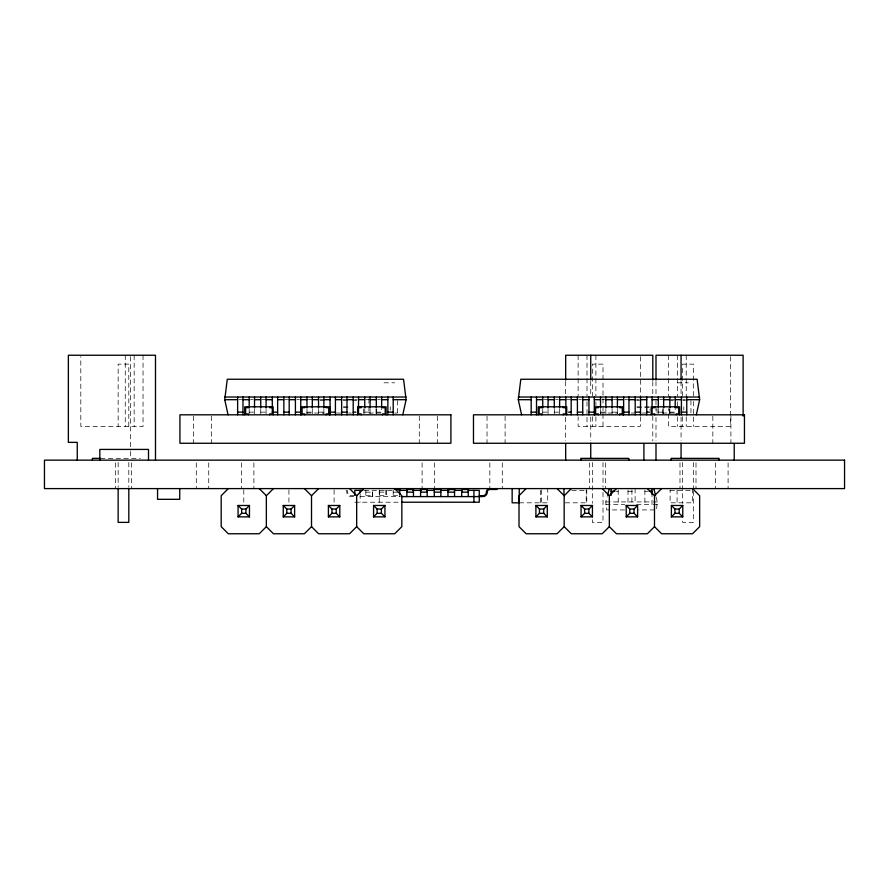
<?xml version="1.0" encoding="UTF-8"?>
<svg xmlns="http://www.w3.org/2000/svg" width="889" height="889" viewBox="0 0 889 889"><rect width="100%" height="100%" fill="white"/><g stroke="black" fill="none" stroke-linecap="round" stroke-linejoin="round"><path stroke-width="0.67" stroke-dasharray="4.45 3.33" d="M655.904 496.595L657.327 501.929L656.471 509.93L638.469 509.93M624.623 509.93L606.62 509.93L605.765 501.929L607.187 496.595M384.048 382.803L394.716 382.803M677.596 382.803L688.264 382.803M238.963 399.694L241.63 399.694M250.52 399.694L253.187 399.694M262.077 399.694L264.744 399.694M285.191 399.694L287.858 399.694M296.748 399.694L299.415 399.694M308.305 399.694L312.306 399.694M319.862 399.694L323.863 399.694M342.976 399.694L345.643 399.694M354.533 399.694L357.2 399.694M366.09 399.694L370.091 399.694M377.647 399.694L380.314 399.694M544.068 399.694L546.735 399.694M555.625 399.694L558.292 399.694M567.182 399.694L569.849 399.694M578.739 399.694L581.406 399.694M601.853 399.694L605.854 399.694M613.41 399.694L617.411 399.694M624.967 399.694L627.634 399.694M636.524 399.694L639.191 399.694M659.638 399.694L663.639 399.694M671.195 399.694L673.862 399.694M682.752 399.694L685.419 399.694M320.162 400.583L322.863 400.583M343.187 400.583L345.899 400.583M354.033 400.583L356.733 400.583M636.735 400.583L639.447 400.583M670.606 400.583L673.317 400.583M682.808 400.583L685.508 400.583M343.465 406.806L351.233 406.806M637.013 406.806L649.948 406.806L649.948 410.185M343.465 407.695L351.233 407.695M637.013 407.695L649.948 407.695M249.187 412.14L254.521 412.14M260.744 412.14L266.078 412.14M306.972 412.14L312.306 412.14M318.529 412.14L323.863 412.14M364.757 412.14L370.091 412.14M376.314 412.14L381.648 412.14L381.648 409.307M542.735 412.14L548.068 412.14M554.292 412.14L559.626 412.14M600.519 412.14L605.854 412.14M612.077 412.14L617.411 412.14M658.304 412.14L663.639 412.14M669.861 412.14L675.196 412.14L675.196 409.307M306.616 413.029L324.218 413.029M336.42 413.029L340.487 413.029M348.61 413.029L351.322 413.029M368.935 413.029L381.125 413.029M394.672 413.029L397.383 413.029M600.164 413.029L617.766 413.029M631.323 413.029L634.035 413.029M642.158 413.029L646.225 413.029M662.483 413.029L674.673 413.029M100.524 458.368L140.373 458.368M364.301 490.372L393.438 490.372M571.827 490.372L586.207 490.372M670.106 490.372L690.942 490.372M615.844 491.261L618.211 491.261M627.99 491.261L635.102 491.261M644.881 491.261L648.437 491.261M365.812 492.15L372.402 492.15M379.503 492.15L386.093 492.15M393.194 492.15L398.45 492.15M354.8 495.706L351.244 495.706A3.556 3.556 0 0 1 347.688 492.15A3.556 3.556 0 0 0 347.21 490.372M365.812 495.706L372.402 495.706M379.503 495.706L386.093 495.706M393.194 495.706L399.783 495.706M353.611 496.595L351.244 496.595A4.445 4.445 0 0 1 346.799 492.15A2.667 2.667 0 0 0 346.021 490.261M360.134 496.595L400.372 496.595M605.765 501.929L651.993 501.929M653.159 501.929L657.327 501.929M354.8 502.218L400.372 502.218M519.265 502.818L547.713 502.818L547.713 488.594M565.293 502.818L586.207 502.818L586.207 489.883M605.765 504.596L624.878 504.596M636.491 504.596L651.993 504.596L651.993 494.117M653.159 504.596L657.327 504.596M730.902 416.163L730.902 443.255M730.669 356.611L730.669 426.364L668.439 426.364L668.439 408.584M728.091 462.858L728.091 488.594M715.645 462.858L715.645 488.594M712.834 416.163L712.834 443.255M695.998 462.858L695.998 488.594M693.331 395.938L693.331 364.134L682.663 364.134L682.663 395.938M693.331 401.472L693.331 426.364M693.331 462.458L693.331 489.695M693.331 491.05L693.331 522.376L682.663 522.376L682.663 518.287M692.331 488.594L692.331 502.818L670.106 502.818L670.106 489.883M690.931 400.583L690.931 413.474M686.219 355.244L686.219 396.272M686.219 416.785L686.219 426.364M683.819 406.806L683.819 410.185M682.663 416.685L682.663 426.364M682.663 462.458L682.663 503.307M681.063 381.37L681.063 395.116M681.063 417.119L681.063 440.488M679.996 462.858L679.996 488.594M677.329 355.244L677.329 396.272M677.329 401.75L677.329 405.851M677.329 416.785L677.329 426.364M677.074 489.895L677.074 502.885M669.861 409.307L669.861 414.807M669.595 408.94L669.595 413.918M668.439 355.244L668.439 396.272M663.639 409.307L663.639 414.807M662.483 408.884L662.483 413.474M658.304 409.307L658.304 413.429M657.06 408.884L657.06 414.807M655.993 381.47L655.993 395.272M655.993 400.795L655.993 404.94M655.993 406.317L655.993 411.84M655.993 417.352L655.993 440.822M652.793 381.514L652.793 395.349M652.793 416.096L652.793 440.988M644.881 490.15L644.881 504.596M640.347 356.611L640.347 396.272M640.347 416.785L640.347 426.364L578.117 426.364L578.117 416.785M635.102 488.594L635.102 503.296M631.912 489.895L631.912 502.885M627.99 490.15L627.99 503.296M618.211 490.15L618.211 504.596M617.411 409.307L617.411 414.807M612.077 409.307L612.077 413.429M605.854 409.307L605.854 414.807M605.676 462.858L605.676 488.594M603.009 426.364L603.009 364.134L592.341 364.134L592.341 395.938M603.009 462.458L603.009 486.972M603.009 492.417L603.009 522.376L592.341 522.376L592.341 518.287M600.519 409.307L600.519 414.807M595.897 355.244L595.897 396.272M595.897 401.75L595.897 405.851M595.897 416.785L595.897 426.364M592.341 416.685L592.341 426.364M592.341 462.458L592.341 503.307M590.741 381.37L590.741 395.116M590.741 417.119L590.741 440.488M589.674 462.858L589.674 488.594M587.007 355.244L587.007 396.272M587.007 401.75L587.007 426.364M586.751 489.895L586.751 502.885M578.117 355.244L578.117 396.272M565.671 381.47L565.671 395.272M565.671 417.352L565.671 440.822M559.626 409.307L559.626 414.807M554.292 409.307L554.292 414.807M548.068 409.307L548.068 414.807M542.735 409.307L542.735 414.807M541.59 489.895L541.59 502.885M540.601 490.372L540.601 502.818M505.096 416.163L505.096 443.255M502.285 462.858L502.285 488.594M489.839 462.858L489.839 488.594M487.028 416.163L487.028 443.255M437.355 416.163L437.355 443.255M434.543 462.858L434.543 488.594M422.097 462.858L422.097 488.594M419.286 416.163L419.286 443.255M399.783 495.295L399.772 496.595M397.383 400.583L397.383 413.474M393.205 490.261L393.194 496.595M390.271 406.806L390.271 410.185M386.093 490.261L386.093 496.595M386.082 490.261L386.082 496.595M379.503 490.261L379.514 496.595M379.259 489.895L379.259 502.885M376.314 409.307L376.314 414.807M376.047 408.94L376.047 413.918M370.091 409.307L370.091 414.807M368.935 398.805L368.935 413.474M365.824 490.261L365.812 496.595M364.757 409.307L364.757 413.429M363.512 408.884L363.512 414.807M360.134 494.106L360.134 502.218M334.097 489.895L334.097 502.885M323.863 409.307L323.863 414.807M318.529 409.307L318.529 413.429M312.306 409.307L312.306 414.807M306.972 409.307L306.972 414.807M288.936 489.895L288.936 502.885M266.078 409.307L266.078 414.807M260.744 409.307L260.744 414.807M254.521 409.307L254.521 414.807M253.898 462.858L253.898 488.594M249.187 409.307L249.187 414.807M243.775 489.895L243.775 502.885M241.452 462.858L241.452 488.594M211.549 416.163L211.549 443.255M208.737 462.858L208.737 488.594M196.291 462.858L196.291 488.594M193.48 416.163L193.48 443.255M143.04 355.244L143.04 426.364L80.81 426.364L80.81 356.611M134.15 355.244L134.15 426.364M131.483 462.858L131.483 488.594M130.416 356.622L130.416 450.123M130.416 451.49L130.416 458.368M128.816 426.364L128.816 364.134L118.148 364.134L118.148 426.364M128.816 462.458L128.816 486.972M125.26 355.244L125.26 426.364M118.148 462.458L118.148 486.972M115.481 462.858L115.481 488.594M372.402 496.595L372.402 490.261L372.391 496.595"/><path stroke-width="1.33" d="M228.062 414.807L224.739 399.694L227.273 379.247L403.562 379.247L406.095 399.694L402.773 414.807M521.61 414.807L518.287 399.694L520.821 379.247L697.109 379.247L699.643 399.694L696.32 414.807M607.543 495.262L609.321 488.594M228.306 488.594L221.194 495.706L221.194 526.644L228.306 533.756L259.244 533.756L266.356 526.644L266.356 495.706L273.468 488.594M238.085 516.865L241.641 513.309L245.909 513.309L249.465 516.865L238.085 516.865L238.085 505.485L249.465 505.485L249.465 516.865M238.085 505.485L241.641 509.041L245.909 509.041L249.465 505.485M283.247 516.865L286.803 513.309L291.07 513.309L294.626 516.865L294.626 505.485L283.247 505.485L283.247 516.865L294.626 516.865M283.247 505.485L286.803 509.041L291.07 509.041L294.626 505.485M266.356 526.644L273.468 533.756L304.405 533.756L311.517 526.644L311.517 495.706L318.629 488.594M328.408 516.865L331.964 513.309L336.231 513.309L339.787 516.865L328.408 516.865L328.408 505.485L339.787 505.485L339.787 516.865M328.408 505.485L331.964 509.041L336.231 509.041L339.787 505.485M311.517 526.644L318.629 533.756L349.566 533.756L356.678 526.644L356.678 495.706L363.79 488.594M373.569 516.865L377.125 513.309L381.392 513.309L384.948 516.865L373.569 516.865L373.569 505.485L384.948 505.485L384.948 516.865M373.569 505.485L377.125 509.041L381.392 509.041L384.948 505.485M526.121 488.594L519.009 495.706L519.009 526.644L526.121 533.756L557.059 533.756L564.171 526.644L564.171 495.706L557.059 488.594M535.9 516.865L539.456 513.309L543.724 513.309L547.28 516.865L547.28 505.485L535.9 505.485L535.9 516.865L547.28 516.865M535.9 505.485L539.456 509.041L543.724 509.041L547.28 505.485M564.171 495.706L571.283 488.594M581.062 516.865L584.618 513.309L588.885 513.309L592.441 516.865L581.062 516.865L581.062 505.485L592.441 505.485L592.441 516.865M588.885 513.309L588.885 509.041L592.441 505.485M661.605 488.594L654.493 495.706L654.493 526.644L647.381 533.756L616.444 533.756L609.332 526.644L609.332 495.706L616.444 488.594M609.332 526.644L602.22 533.756L571.283 533.756L564.171 526.644M626.223 516.865L629.779 513.309L634.046 513.309L637.602 516.865L626.223 516.865L626.223 505.485L637.602 505.485L637.602 516.865M626.223 505.485L629.779 509.041L634.046 509.041L637.602 505.485M671.384 516.865L674.94 513.309L679.207 513.309L682.763 516.865L671.384 516.865L671.384 505.485L682.763 505.485L682.763 516.865M671.384 505.485L674.94 509.041L679.207 509.041L682.763 505.485M224.739 397.027L406.095 397.027M518.287 397.027L699.643 397.027M224.739 399.694L237.63 399.694M242.964 399.694L249.187 399.694M254.521 399.694L260.744 399.694M266.078 399.694L272.301 399.694M277.635 399.694L283.858 399.694M289.192 399.694L295.415 399.694M300.749 399.694L306.972 399.694M312.306 399.694L318.529 399.694M323.863 399.694L330.086 399.694M335.42 399.694L341.643 399.694M346.977 399.694L353.2 399.694M358.534 399.694L364.757 399.694M370.091 399.694L376.314 399.694M381.648 399.694L387.871 399.694M393.205 399.694L406.095 399.694M518.287 399.694L531.178 399.694M536.512 399.694L542.735 399.694M548.068 399.694L554.292 399.694M559.626 399.694L565.849 399.694M571.183 399.694L577.406 399.694M582.74 399.694L588.963 399.694M594.297 399.694L600.519 399.694M605.854 399.694L612.077 399.694M617.411 399.694L623.634 399.694M628.968 399.694L635.191 399.694M640.524 399.694L646.748 399.694M652.082 399.694L658.304 399.694M663.639 399.694L669.861 399.694M675.196 399.694L681.419 399.694M686.753 399.694L699.643 399.694M272.301 407.695L269.634 407.695L269.634 406.806M358.534 407.695L361.201 407.695L361.201 406.806M565.849 407.695L563.182 407.695L563.182 406.806M652.082 407.695L654.749 407.695L654.749 406.806M237.63 412.14L242.964 412.14M272.301 412.14L277.635 412.14M283.858 412.14L289.192 412.14M295.415 412.14L300.749 412.14M330.086 412.14L335.42 412.14M341.643 412.14L346.977 412.14M353.2 412.14L355.867 412.14M387.871 412.14L393.205 412.14M531.178 412.14L536.512 412.14M568.516 412.14L571.183 412.14M577.406 412.14L582.74 412.14M588.963 412.14L594.297 412.14M623.634 412.14L628.968 412.14M635.191 412.14L640.524 412.14M646.748 412.14L649.414 412.14M681.419 412.14L686.753 412.14M100.601 458.368L92.367 458.368L92.367 460.146M394.516 489.483L399.783 489.483M406.895 489.483L413.474 489.483M420.586 489.483L427.164 489.483M434.277 489.483L440.855 489.483M447.967 489.483L454.546 489.483M461.658 489.483L468.236 489.483M362.912 490.372L354.8 490.372L354.8 495.351M398.994 490.372L407.318 490.372M412.863 490.372L421.197 490.372M426.742 490.372L433.688 490.372M440.622 490.372L448.945 490.372M454.501 490.372L461.435 490.372M468.37 490.372L479.26 490.372L479.26 502.218L401.761 502.218M611.099 491.261L614.655 491.261M649.626 491.261L651.993 491.261M406.895 492.15L413.474 492.15M420.586 492.15L427.164 492.15M434.277 492.15L440.855 492.15M447.967 492.15L454.546 492.15M461.658 492.15L468.236 492.15M479.26 495.706L482.816 495.706A3.556 3.556 0 0 0 486.372 492.15A3.556 3.556 0 0 1 489.928 488.594M401.761 496.595L482.816 496.595A4.445 4.445 0 0 0 487.261 492.15A2.667 2.667 0 0 1 489.928 489.483L497.04 489.483L497.04 488.594M581.062 505.485L584.618 509.041L588.885 509.041M692.542 488.594L699.654 495.706L699.654 526.644L692.542 533.756L661.605 533.756L654.493 526.644M647.381 488.594L654.493 495.706M602.22 488.594L609.332 495.706M394.727 488.594L401.839 495.706L401.839 526.644L394.727 533.756L363.79 533.756L356.678 526.644M349.566 488.594L356.678 495.706M304.405 488.594L311.517 495.706M259.244 488.594L266.356 495.706M653.771 488.594L655.549 495.262M743.115 416.096L743.115 355.244L655.993 355.244L655.993 380.092M734.225 443.733L734.225 460.146M719.112 460.146L719.112 458.368L671.106 458.368L671.106 460.146M686.753 397.027L686.753 414.807M681.419 397.027L681.419 414.807M681.063 355.244L681.063 379.992M681.063 443.244L681.063 458.368M679.641 414.807L679.641 406.806L651.192 406.806L651.192 414.807M679.207 509.041L679.207 513.309M676.085 406.806L676.085 407.695L678.751 407.695L678.751 413.918L676.085 413.918L676.085 414.807M675.196 397.027L675.196 408.018M674.94 509.041L674.94 513.309M669.861 397.027L669.861 408.018M663.639 397.027L663.639 408.018M658.304 397.027L658.304 408.018M655.993 443.578L655.993 460.146M654.749 414.807L654.749 413.918L652.082 413.918L652.082 397.027M652.793 380.136L652.793 355.244L565.671 355.244L565.671 380.092M651.993 488.594L651.993 494.206M646.748 397.027L646.748 414.807M643.903 443.733L643.903 460.146M640.524 397.027L640.524 414.807M635.191 397.027L635.191 414.807M634.046 509.041L634.046 513.309M629.779 509.041L629.779 513.309M628.968 397.027L628.968 414.807M628.79 460.146L628.79 458.368L580.784 458.368L580.784 460.146M623.634 397.027L623.634 414.807M623.189 414.807L623.189 406.806L594.741 406.806L594.741 414.807M619.633 406.806L619.633 407.695L622.3 407.695L622.3 413.918L619.633 413.918L619.633 414.807M617.411 397.027L617.411 408.018M612.077 397.027L612.077 408.018M611.099 488.594L611.099 495.417M605.854 397.027L605.854 408.018M600.519 397.027L600.519 408.018M598.297 406.806L598.297 407.695L595.63 407.695L595.63 413.918L598.297 413.918L598.297 414.807M594.297 397.027L594.297 414.807M590.741 355.244L590.741 379.992M590.741 443.244L590.741 458.368M588.963 397.027L588.963 414.807M584.618 509.041L584.618 513.309M582.74 397.027L582.74 414.807M577.406 397.027L577.406 414.807M571.183 397.027L571.183 414.807M566.738 414.807L566.738 406.806L538.289 406.806L538.289 414.807M565.849 397.027L565.849 413.918L563.182 413.918L563.182 414.807M565.671 443.578L565.671 460.146M563.982 488.594L563.982 495.062M559.626 397.027L559.626 408.018M554.292 397.027L554.292 408.018M548.068 397.027L548.068 408.018M543.724 509.041L543.724 513.309M542.735 397.027L542.735 408.018M541.846 406.806L541.846 407.695L539.178 407.695L539.178 413.918L541.846 413.918L541.846 414.807M539.456 509.041L539.456 513.309M536.512 397.027L536.512 414.807M531.178 397.027L531.178 414.807M519.265 488.594L519.265 502.818L512.153 502.818L512.153 488.594M473.926 490.372L473.926 502.218M468.236 488.594L468.236 496.595M461.658 488.594L461.658 496.595M461.647 488.594L461.647 491.461M454.546 488.594L454.546 496.595M447.967 496.595L447.967 488.594L447.956 491.461M440.855 488.594L440.855 496.595M434.265 488.594L434.277 496.595M427.153 488.594L427.164 496.595M420.575 488.594L420.586 496.595M413.463 488.594L413.474 496.595M406.895 488.594L406.895 496.595M399.783 488.594L399.783 494.662M393.205 397.027L393.205 414.807M387.871 397.027L387.871 414.807M386.093 414.807L386.093 406.806L357.645 406.806L357.645 414.807M382.537 406.806L382.537 407.695L385.204 407.695L385.204 413.918L382.537 413.918L382.537 414.807M381.648 397.027L381.648 408.018M381.392 509.041L381.392 513.309M377.125 509.041L377.125 513.309M376.314 397.027L376.314 408.018M370.091 397.027L370.091 408.018M364.757 397.027L364.757 408.018M361.201 414.807L361.201 413.918L358.534 413.918L358.534 397.027M360.134 490.372L360.134 492.862M353.2 397.027L353.2 414.807M346.977 397.027L346.977 414.807M341.643 397.027L341.643 414.807M336.231 509.041L336.231 513.309M335.42 397.027L335.42 414.807M331.964 509.041L331.964 513.309M330.086 397.027L330.086 414.807M329.641 414.807L329.641 406.806L301.193 406.806L301.193 414.807M326.085 406.806L326.085 407.695L328.752 407.695L328.752 413.918L326.085 413.918L326.085 414.807M323.863 397.027L323.863 408.018M318.529 397.027L318.529 408.018M312.306 397.027L312.306 408.018M306.972 397.027L306.972 408.018M304.749 406.806L304.749 407.695L302.082 407.695L302.082 413.918L304.749 413.918L304.749 414.807M300.749 397.027L300.749 414.807M295.415 397.027L295.415 414.807M291.07 509.041L291.07 513.309M289.192 397.027L289.192 414.807M286.803 509.041L286.803 513.309M283.858 397.027L283.858 414.807M277.635 397.027L277.635 414.807M273.19 414.807L273.19 406.806L244.742 406.806L244.742 414.807M272.301 397.027L272.301 413.918L269.634 413.918L269.634 414.807M266.078 397.027L266.078 408.018M260.744 397.027L260.744 408.018M254.521 397.027L254.521 408.018M249.187 397.027L249.187 408.018M248.298 406.806L248.298 407.695L245.631 407.695L245.631 413.918L248.298 413.918L248.298 414.807M245.909 509.041L245.909 513.309M242.964 397.027L242.964 414.807M241.641 509.041L241.641 513.309M237.63 397.027L237.63 414.807M179.734 488.594L179.734 499.318L157.553 499.318L157.553 488.594M155.486 460.146L155.486 355.244L68.364 355.244L68.364 442.366L77.254 442.366L77.254 460.146M148.507 460.146L148.507 449.423L99.824 449.423L99.824 460.146M128.816 488.328L128.816 522.376L118.148 522.376L118.148 488.328M450.901 414.807L179.934 414.807L179.934 443.255L450.901 443.255L450.901 414.807M744.449 414.807L473.481 414.807L473.481 443.255L744.449 443.255L744.449 414.807M844.55 460.146L44.45 460.146L44.45 488.594L844.55 488.594L844.55 460.146"/></g></svg>
